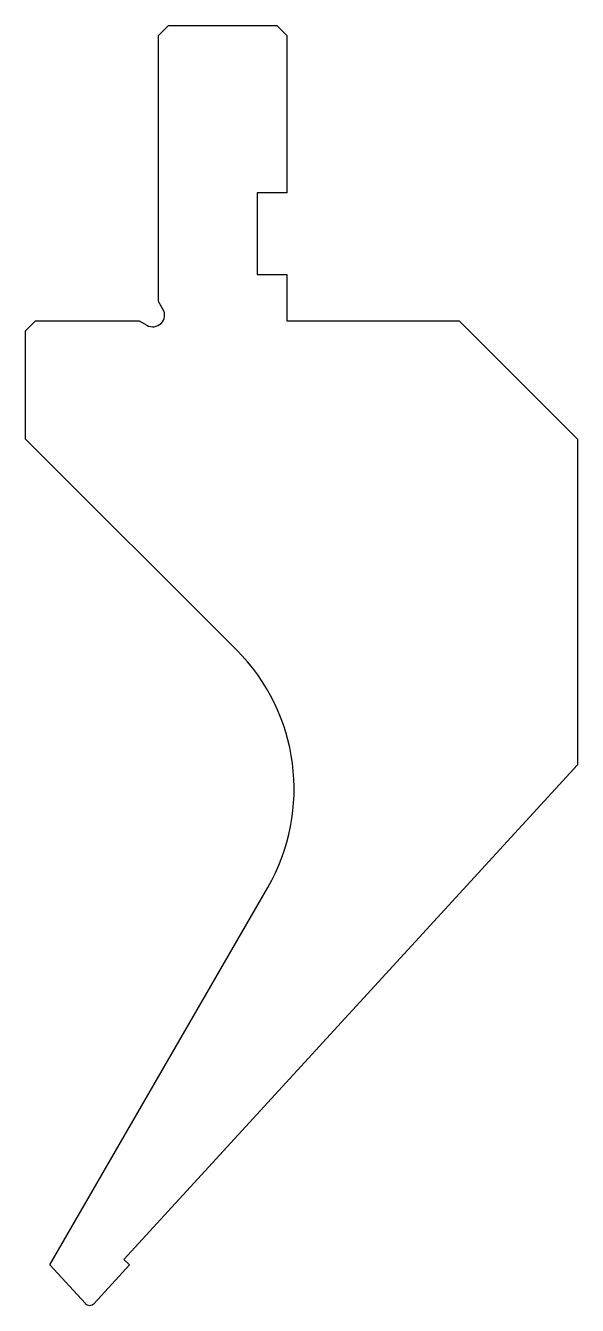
# Model space of a CAD drawing. Header units: millimetres. Extents: x 1492 to 1548, y 1048 to 1178.
import ezdxf

# ---------------------------------------------------------------- set-up
doc = ezdxf.new("R2010")
doc.units = ezdxf.units.MM
doc.layers.add('Default', color=7, linetype='Continuous')

msp = doc.modelspace()

# ---------------------------------------------------------------- linework, layer by layer
at = {"layer": 'Default'}
for p, q in [((1505.85, 1177.14), (1506.85, 1178.14)), ((1506.85, 1178.14), (1517.85, 1178.14)), ((1517.85, 1178.14), (1518.85, 1177.14)), ((1505.85, 1150.1), (1505.85, 1177.14)), ((1518.85, 1177.14), (1518.85, 1161.14)), ((1518.85, 1161.14), (1515.85, 1161.14)), ((1515.85, 1161.14), (1515.85, 1152.84)), ((1515.85, 1152.84), (1518.85, 1152.84)), ((1518.85, 1152.84), (1518.85, 1148.14)), ((1506.29, 1149.34), (1505.85, 1150.1)), ((1492.35, 1147.14), (1493.35, 1148.14)), ((1493.35, 1148.14), (1503.89, 1148.14)), ((1503.89, 1148.14), (1504.65, 1147.7)), ((1518.85, 1148.14), (1536.35, 1148.14)), ((1536.35, 1148.14), (1548.35, 1136.14)), ((1492.35, 1136.14), (1492.35, 1147.14)), ((1513.75, 1114.74), (1492.35, 1136.14)), ((1548.35, 1136.14), (1548.35, 1103.05)), ((1548.35, 1103.05), (1502.31, 1052.81)), ((1494.8, 1052.27), (1516.92, 1090.6)), ((1498.41, 1048.33), (1494.8, 1052.27)), ((1502.9, 1052.27), (1499.29, 1048.33)), ((1502.31, 1052.81), (1502.9, 1052.27))]:
    msp.add_line(p, q, dxfattribs=at)
for centre, radius, start, end in [((1505.25, 1148.74), 1.2, 240, 30), ((1499.6, 1100.6), 20, 330, 45), ((1498.85, 1048.74), 0.6, 222.5, 317.5)]:
    msp.add_arc(centre, radius, start, end, dxfattribs=at)

doc.saveas('drawing.dxf')
